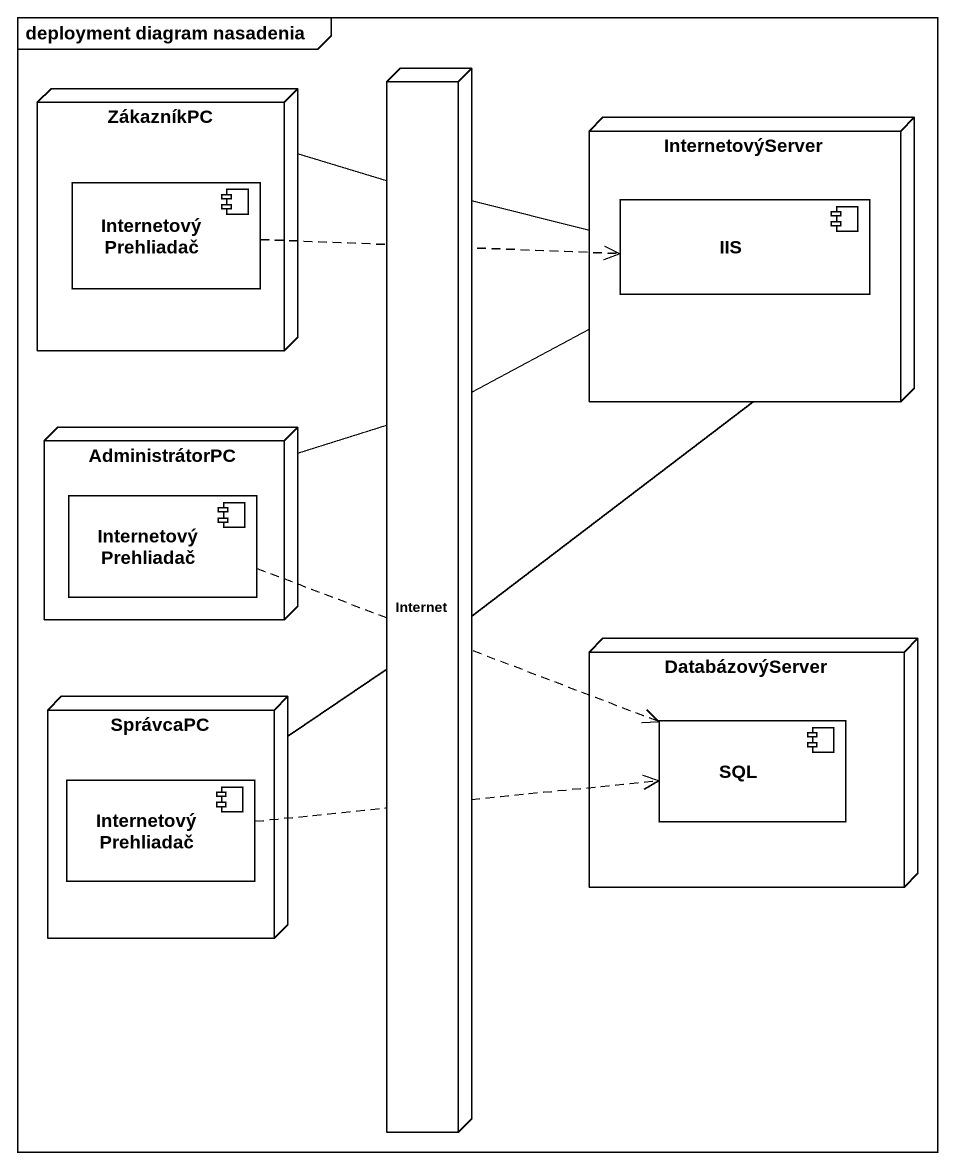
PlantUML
@startuml
mainframe deployment diagram nasadenia
node Internet
node ZákazníkPC {
  component InternetovýPrehliadač
}
node InternetovýServer {
  component IIS
}
node AdministrátorPC {
  component "InternetovýPrehliadač" as InternetovýPrehliadač_2
}
node DatabázovýServer {
  component SQL
}
node SprávcaPC {
  component "InternetovýPrehliadač" as InternetovýPrehliadač_3
}
Internet -up- InternetovýServer
Internet -up- InternetovýServer
Internet -up- InternetovýServer
ZákazníkPC -- Internet
InternetovýPrehliadač .right.> IIS
AdministrátorPC -right- Internet
InternetovýPrehliadač_2 .right.> SQL
SprávcaPC -up- Internet
InternetovýPrehliadač_3 .right.> SQL
@enduml
